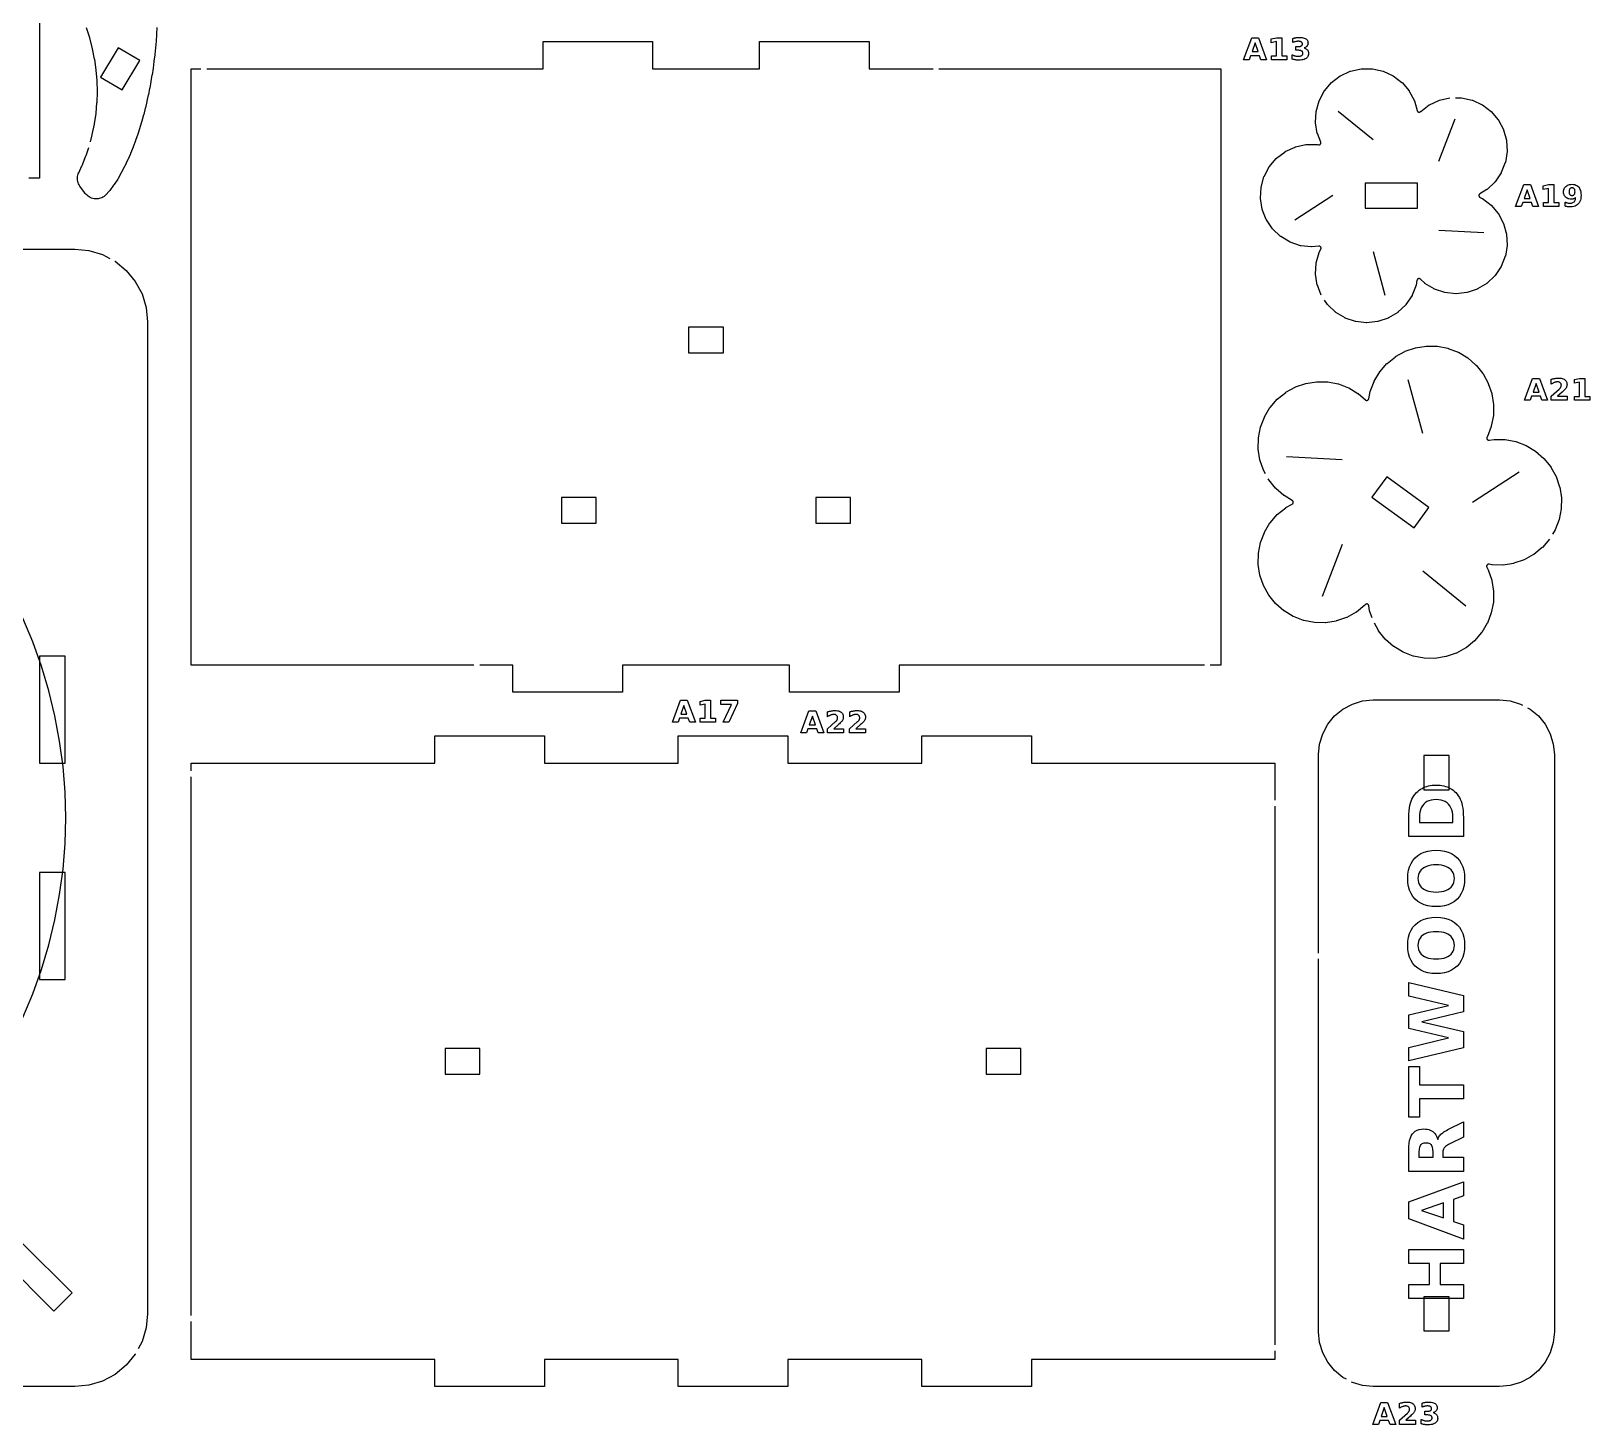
# Model space of a CAD drawing. Header units: millimetres. Extents: x 3 to 295, y 5 to 296.
# Drawn here: x 122.2 to 295, y 4.7 to 159.2 of the extents above; entities that cross this region are included whole.
import ezdxf

# ---------------------------------------------------------------- set-up
doc = ezdxf.new("R2010")
doc.units = ezdxf.units.MM
for name, color, linetype in [('CUT', 1, 'CONTINUOUS'), ('ENGRAVE', 5, 'CONTINUOUS'), ('SCORE', 7, 'CONTINUOUS')]:
    doc.layers.add(name, color=color, linetype=linetype)

msp = doc.modelspace()

# ---------------------------------------------------------------- linework, layer by layer
at = {"layer": 'CUT', "color": 1}
for points in [[(91.8333, 209.075), (123.075, 209.075), (123.075, 142.925), (121.9167, 142.925)], [(136.119, 159.6299), (136.0739, 158.8954), (136.0724, 158.8744), (136.0167, 158.1417), (136.0149, 158.1209), (135.9487, 157.3902), (135.9466, 157.3694), (135.8699, 156.6407), (135.8675, 156.6198), (135.7802, 155.8934), (135.7775, 155.8722), (135.6796, 155.1482), (135.6765, 155.1267), (135.5678, 154.4052), (135.5643, 154.3832), (135.4446, 153.6643), (135.4406, 153.6417), (135.3096, 152.9257), (135.3051, 152.9024), (135.1625, 152.1894), (135.1575, 152.1654), (135.0028, 151.4554), (134.9972, 151.4306), (134.8301, 150.724), (134.8237, 150.6982), (134.6437, 149.9951), (134.6365, 149.9683), (134.443, 149.269), (134.4349, 149.2409), (134.2272, 148.5457), (134.218, 148.5163), (133.9954, 147.8255), (133.985, 147.7946), (133.7466, 147.1086), (133.7347, 147.0758), (133.4795, 146.3953), (133.4658, 146.3603), (133.1926, 145.6858), (133.1767, 145.6481), (132.8839, 144.9807), (132.8651, 144.9396), (132.551, 144.2807), (132.5283, 144.235), (132.1905, 143.5867), (132.162, 143.5346), (131.7975, 142.9004), (131.7598, 142.8385), (131.3649, 142.2251), (131.3105, 142.1465), (130.8821, 141.5693), (130.7892, 141.4566), (130.4676, 141.1045), (130.3648, 141.0026), (130.2509, 140.9103), (130.1285, 140.8297), (129.9987, 140.7617), (129.8627, 140.7069), (129.722, 140.6658), (129.578, 140.6389), (129.4319, 140.6265), (129.2854, 140.6286), (129.1397, 140.6452), (128.9965, 140.6762), (128.857, 140.7213), (128.7227, 140.78), (128.5949, 140.8517), (128.4748, 140.9358), (128.3651, 141.0301), (128.2556, 141.1342), (128.1569, 141.2377), (128.0688, 141.3503), (127.5669, 142.0617), (127.4923, 142.1789), (127.4284, 142.3043), (127.3768, 142.4352), (127.3379, 142.5704), (127.312, 142.7088), (127.2994, 142.8489), (127.3002, 142.9897), (127.3145, 143.1297), (127.342, 143.2677), (127.3825, 143.4024), (127.4351, 143.5311), (127.7923, 144.299), (127.8074, 144.334), (128.2382, 145.4195), (128.2512, 145.4554), (128.5455, 146.343)], [(128.7281, 146.9665), (128.9328, 147.7283), (128.9416, 147.7655), (129.1792, 148.9089), (129.1859, 148.9465), (129.3572, 150.1017), (129.3617, 150.1396), (129.4661, 151.3027), (129.4684, 151.3408), (129.5057, 152.5081), (129.5058, 152.5463), (129.4758, 153.7137), (129.4737, 153.7518), (129.3765, 154.9156), (129.3722, 154.9535), (129.2081, 156.1098), (129.2016, 156.1474), (128.9711, 157.2923), (128.9625, 157.3295), (128.6665, 158.4592), (128.6557, 158.4958), (128.2951, 159.6066)], [(141.6333, 155.075), (178.925, 155.075), (178.925, 158.075), (191.075, 158.075), (191.075, 155.075), (202.925, 155.075), (202.925, 158.075), (215.075, 158.075), (215.075, 155.075), (222.1833, 155.075)], [(171.2667, 88.925), (139.925, 88.925), (139.925, 155.075), (140.9833, 155.075)], [(222.8333, 155.075), (254.075, 155.075), (254.075, 88.925), (252.9167, 88.925)], [(265.228, 129.9565), (264.7896, 131.0568), (264.785, 131.0702), (264.782, 131.0841), (264.5875, 132.2705), (264.586, 132.2846), (264.586, 132.2988), (264.6511, 133.4992), (264.6526, 133.5133), (264.6556, 133.5272), (264.9773, 134.6855), (264.9818, 134.699), (264.9877, 134.7119), (265.1744, 135.064), (265.1846, 135.0857), (265.192, 135.1066), (265.1973, 135.1281), (265.2004, 135.15), (265.2014, 135.1721), (265.2002, 135.1942), (265.1969, 135.2161), (265.1914, 135.2376), (265.1838, 135.2584), (265.1742, 135.2783), (265.1627, 135.2972), (265.1494, 135.3149), (265.1344, 135.3312), (265.1179, 135.346), (265.1, 135.359), (265.0809, 135.3703), (265.0608, 135.3796), (265.0399, 135.3868), (265.0184, 135.392), (264.9964, 135.3951), (264.9743, 135.3959), (264.9504, 135.3945), (264.1742, 135.3101), (264.16, 135.3093), (264.1458, 135.3101), (262.9507, 135.4401), (262.9367, 135.4424), (262.923, 135.4462), (261.7837, 135.83), (261.7705, 135.8353), (261.758, 135.8419), (260.7279, 136.4617), (260.7162, 136.4697), (260.7053, 136.4789), (259.8325, 137.3056), (259.8228, 137.3159), (259.8142, 137.3272), (259.1395, 138.3223), (259.1322, 138.3344), (259.1263, 138.3473), (258.6813, 139.4641), (258.6768, 139.4776), (258.6737, 139.4914), (258.4792, 140.6778), (258.4777, 140.6919), (258.4777, 140.7061), (258.5428, 141.9065), (258.5443, 141.9206), (258.5473, 141.9345), (258.869, 143.0929), (258.8735, 143.1063), (258.8795, 143.1192), (259.4426, 144.1814), (259.4499, 144.1935), (259.4585, 144.2048), (260.2368, 145.1211), (260.2465, 145.1314), (260.2573, 145.1406), (261.2144, 145.8681), (261.2262, 145.8761), (261.2387, 145.8827), (262.3298, 146.3875), (262.343, 146.3928), (262.3566, 146.3966), (263.5307, 146.655), (263.5447, 146.6573), (263.5589, 146.6581), (264.7611, 146.6581), (264.7753, 146.6573), (264.7893, 146.655), (264.9046, 146.6296), (264.9283, 146.6256), (264.9503, 146.6241), (264.9725, 146.6248), (264.9944, 146.6276), (265.016, 146.6326), (265.037, 146.6396), (265.0572, 146.6487), (265.0764, 146.6598), (265.0944, 146.6726), (265.111, 146.6872), (265.1262, 146.7034), (265.1397, 146.7209), (265.1514, 146.7397), (265.1612, 146.7596), (265.169, 146.7803), (265.1747, 146.8017), (265.1782, 146.8236), (265.1797, 146.8456), (265.1789, 146.8678), (265.176, 146.8897), (265.1709, 146.9113), (265.1631, 146.934), (264.7896, 147.8715), (264.785, 147.8849), (264.782, 147.8988), (264.5875, 149.0851), (264.586, 149.0993), (264.586, 149.1134), (264.6511, 150.3139), (264.6526, 150.328), (264.6556, 150.3418), (264.9773, 151.5002), (264.9818, 151.5137), (264.9877, 151.5266), (265.5509, 152.5887), (265.5582, 152.6009), (265.5668, 152.6122), (266.3451, 153.5284), (266.3548, 153.5387), (266.3656, 153.5479), (267.3227, 154.2755), (267.3344, 154.2834), (267.347, 154.2901), (268.4381, 154.7949), (268.4513, 154.8001), (268.4649, 154.8039), (269.639, 155.0624), (269.653, 155.0647), (269.6672, 155.0654), (270.8694, 155.0654), (270.8836, 155.0647), (270.8976, 155.0624), (272.0717, 154.8039), (272.0853, 154.8001), (272.0985, 154.7949), (273.1896, 154.2901), (273.2021, 154.2834), (273.2139, 154.2755), (274.1709, 153.5479), (274.1818, 153.5387), (274.1915, 153.5284), (274.9698, 152.6122), (274.9784, 152.6009), (274.9857, 152.5887), (275.5488, 151.5266), (275.5548, 151.5137), (275.5593, 151.5002), (275.8581, 150.4242), (275.8654, 150.402), (275.8741, 150.3822), (275.8847, 150.3634), (275.897, 150.3457), (275.9109, 150.3292), (275.9264, 150.3141), (275.9432, 150.3006), (275.9613, 150.2888), (275.9804, 150.2788), (276.0004, 150.2706), (276.0211, 150.2644), (276.0423, 150.2602), (276.0637, 150.258), (276.0853, 150.258), (276.1068, 150.2599), (276.128, 150.264), (276.1487, 150.27), (276.1688, 150.2781), (276.188, 150.288), (276.2061, 150.2997), (276.2231, 150.313), (276.2367, 150.3261), (276.2491, 150.3366), (277.2061, 151.0641), (277.2179, 151.0721), (277.2304, 151.0788), (278.3215, 151.5836), (278.3347, 151.5888), (278.3483, 151.5926), (279.4685, 151.8392)], [(280.117, 151.8541), (280.7528, 151.8541), (280.767, 151.8533), (280.781, 151.851), (281.9551, 151.5926), (281.9687, 151.5888), (281.9819, 151.5836), (283.073, 151.0788), (283.0856, 151.0721), (283.0973, 151.0641), (284.0544, 150.3366), (284.0652, 150.3274), (284.0749, 150.3171), (284.8532, 149.4008), (284.8618, 149.3896), (284.8691, 149.3774), (285.4323, 148.3152), (285.4382, 148.3024), (285.4427, 148.2889), (285.7644, 147.1305), (285.7674, 147.1167), (285.7689, 147.1026), (285.834, 145.9021), (285.834, 145.8879), (285.8325, 145.8738), (285.638, 144.6875), (285.635, 144.6736), (285.6304, 144.6602), (285.1854, 143.5433), (285.1795, 143.5305), (285.1722, 143.5183), (284.4975, 142.5233), (284.4889, 142.512), (284.4792, 142.5017), (283.6064, 141.6749), (283.5956, 141.6657), (283.5838, 141.6578), (282.8147, 141.195), (282.7947, 141.1816), (282.7777, 141.1675), (282.762, 141.1518), (282.748, 141.1347), (282.7358, 141.1162), (282.7254, 141.0967), (282.717, 141.0762), (282.7107, 141.055), (282.7065, 141.0332), (282.7044, 141.0112), (282.7045, 140.989), (282.7068, 140.967), (282.7112, 140.9453), (282.7178, 140.9242), (282.7264, 140.9038), (282.7369, 140.8843), (282.7494, 140.866), (282.7635, 140.849), (282.7793, 140.8334), (282.7965, 140.8195), (282.815, 140.8074), (282.8363, 140.7962), (283.073, 140.6867), (283.0856, 140.6801), (283.0973, 140.6721), (284.0544, 139.9446), (284.0652, 139.9354), (284.0749, 139.9251), (284.8532, 139.0088), (284.8618, 138.9975), (284.8691, 138.9854), (285.4323, 137.9232), (285.4382, 137.9103), (285.4427, 137.8969), (285.7644, 136.7385), (285.7674, 136.7246), (285.7689, 136.7105), (285.834, 135.5101), (285.834, 135.4959), (285.8325, 135.4818), (285.638, 134.2954), (285.635, 134.2816), (285.6304, 134.2681), (285.1854, 133.1513), (285.1795, 133.1384), (285.1722, 133.1263), (284.4975, 132.1312), (284.4889, 132.1199), (284.4792, 132.1096), (283.6064, 131.2829), (283.5956, 131.2737), (283.5838, 131.2657), (282.5537, 130.6459), (282.5412, 130.6393), (282.528, 130.634), (281.3887, 130.2501), (281.375, 130.2464), (281.361, 130.2441), (280.1659, 130.1141), (280.1517, 130.1133), (280.1375, 130.1141), (278.9424, 130.2441), (278.9284, 130.2464), (278.9147, 130.2501), (277.7754, 130.634), (277.7623, 130.6393), (277.7497, 130.6459), (276.7196, 131.2657), (276.7079, 131.2737), (276.697, 131.2829), (276.2189, 131.7358), (276.2007, 131.7514), (276.1826, 131.7641), (276.1633, 131.7749), (276.143, 131.7838), (276.122, 131.7907), (276.1003, 131.7955), (276.0783, 131.7981), (276.0562, 131.7985), (276.0341, 131.7968), (276.0123, 131.7929), (275.991, 131.7868), (275.9704, 131.7787), (275.9507, 131.7686), (275.9321, 131.7567), (275.9147, 131.7429), (275.8988, 131.7276), (275.8845, 131.7107), (275.8719, 131.6925), (275.8611, 131.6731), (275.8523, 131.6528), (275.8456, 131.6317), (275.8405, 131.6083), (275.7546, 131.0841), (275.7515, 131.0702), (275.747, 131.0568), (275.302, 129.94), (275.2961, 129.9271), (275.2887, 129.9149), (274.6141, 128.9199), (274.6055, 128.9086), (274.5957, 128.8983), (273.723, 128.0715), (273.7121, 128.0624), (273.7004, 128.0544), (272.6703, 127.4346), (272.6577, 127.4279), (272.6446, 127.4227), (271.5053, 127.0388), (271.4916, 127.035), (271.4776, 127.0327), (270.2825, 126.9028), (270.2683, 126.902), (270.2541, 126.9028), (269.059, 127.0327), (269.045, 127.035), (269.0313, 127.0388), (267.892, 127.4227), (267.8788, 127.4279), (267.8663, 127.4346), (266.8362, 128.0544), (266.8244, 128.0624), (266.8136, 128.0715), (265.9408, 128.8983), (265.9311, 128.9086), (265.9225, 128.9199), (265.5867, 129.4151)], [(10.2055, 131.3367), (10.2856, 131.4864), (11.2899, 132.7101), (12.5136, 133.7144), (13.9097, 134.4607), (15.4246, 134.9202), (16.9963, 135.075), (127.0037, 135.075), (128.5754, 134.9202), (130.0903, 134.4607), (130.8831, 134.0369)], [(131.4563, 133.7305), (131.4864, 133.7144), (132.7101, 132.7101), (133.7144, 131.4864), (134.4607, 130.0903), (134.9202, 128.5754), (135.075, 127.0037), (135.075, 16.9963), (134.9202, 15.4246), (134.4607, 13.9097), (134.0402, 13.1231)], [(259.0364, 110.1532), (258.8203, 110.5431), (258.8151, 110.5533), (258.811, 110.564), (258.4219, 111.6939), (258.4186, 111.7048), (258.4164, 111.7161), (258.2294, 112.8964), (258.2281, 112.9077), (258.2278, 112.9192), (258.2487, 114.114), (258.2494, 114.1254), (258.2511, 114.1367), (258.4791, 115.3098), (258.4818, 115.3209), (258.4854, 115.3318), (258.9137, 116.4474), (258.9182, 116.4579), (258.9237, 116.468), (259.5392, 117.4923), (259.5455, 117.5018), (259.5526, 117.5108), (260.3366, 118.4127), (260.3445, 118.421), (260.353, 118.4286), (261.2817, 119.1806), (261.2909, 119.1874), (261.3007, 119.1934), (262.3459, 119.7727), (262.3561, 119.7778), (262.3668, 119.782), (263.4967, 120.1711), (263.5076, 120.1744), (263.5188, 120.1766), (264.6992, 120.3636), (264.7105, 120.3649), (264.722, 120.3652), (265.9168, 120.3443), (265.9282, 120.3436), (265.9395, 120.3419), (267.1126, 120.1139), (267.1237, 120.1112), (267.1346, 120.1076), (268.2502, 119.6793), (268.2607, 119.6748), (268.2708, 119.6693), (269.2951, 119.0538), (269.3046, 119.0475), (269.3136, 119.0404), (270.1187, 118.3405), (270.1378, 118.3255), (270.1567, 118.3135), (270.1767, 118.3034), (270.1977, 118.2954), (270.2193, 118.2895), (270.2414, 118.2858), (270.2638, 118.2842), (270.2862, 118.285), (270.3084, 118.2879), (270.3302, 118.2931), (270.3514, 118.3004), (270.3718, 118.3098), (270.3911, 118.3211), (270.4093, 118.3343), (270.426, 118.3493), (270.4411, 118.3658), (270.4545, 118.3838), (270.466, 118.403), (270.4756, 118.4233), (270.4831, 118.4444), (270.4889, 118.468), (270.6433, 119.2622), (270.646, 119.2733), (270.6496, 119.2842), (271.0779, 120.3998), (271.0824, 120.4103), (271.0879, 120.4204), (271.7034, 121.4447), (271.7097, 121.4542), (271.7168, 121.4632), (272.5008, 122.3651), (272.5087, 122.3734), (272.5172, 122.3809), (273.4459, 123.133), (273.4551, 123.1398), (273.4649, 123.1458), (274.5101, 123.7251), (274.5203, 123.7302), (274.531, 123.7344), (275.6609, 124.1235), (275.6718, 124.1267), (275.6831, 124.129), (276.8634, 124.316), (276.8747, 124.3173), (276.8862, 124.3176), (278.081, 124.2967), (278.0924, 124.296), (278.1037, 124.2943), (279.2768, 124.0663), (279.2879, 124.0636), (279.2988, 124.06), (280.4144, 123.6317), (280.4249, 123.6272), (280.435, 123.6217), (281.4593, 123.0062), (281.4688, 122.9999), (281.4778, 122.9928), (282.3797, 122.2088), (282.388, 122.2009), (282.3956, 122.1924), (283.1476, 121.2637), (283.1544, 121.2545), (283.1604, 121.2447), (283.7397, 120.1995), (283.7449, 120.1893), (283.749, 120.1786), (284.1381, 119.0487), (284.1414, 119.0378), (284.1436, 119.0265), (284.3306, 117.8462), (284.3319, 117.8349), (284.3322, 117.8234), (284.3113, 116.6286), (284.3106, 116.6172), (284.3089, 116.6059), (284.0809, 115.4328), (284.0782, 115.4217), (284.0746, 115.4108), (283.6463, 114.2952), (283.6418, 114.2847), (283.6363, 114.2746), (283.6041, 114.2211), (283.5928, 114.1999), (283.5843, 114.1794), (283.5779, 114.1582), (283.5735, 114.1364), (283.5714, 114.1143), (283.5714, 114.0922), (283.5736, 114.0701), (283.578, 114.0483), (283.5845, 114.0271), (283.5931, 114.0067), (283.6036, 113.9872), (283.616, 113.9688), (283.6302, 113.9517), (283.6459, 113.9361), (283.6632, 113.9221), (283.6817, 113.9099), (283.7013, 113.8996), (283.7219, 113.8913), (283.7431, 113.885), (283.7649, 113.8808), (283.787, 113.8789), (283.8092, 113.8791), (283.8331, 113.8816), (284.3813, 113.9685), (284.3926, 113.9698), (284.4041, 113.9701), (285.5989, 113.9492), (285.6103, 113.9485), (285.6216, 113.9468), (286.7947, 113.7188), (286.8058, 113.7161), (286.8167, 113.7125), (287.9323, 113.2842), (287.9428, 113.2797), (287.9529, 113.2742), (288.9772, 112.6587), (288.9867, 112.6524), (288.9957, 112.6453), (289.8976, 111.8613), (289.9059, 111.8534), (289.9135, 111.8449), (290.6655, 110.9162), (290.6723, 110.907), (290.6783, 110.8972), (291.2576, 109.852), (291.2627, 109.8418), (291.2669, 109.8311), (291.656, 108.7012), (291.6592, 108.6903), (291.6615, 108.679), (291.8485, 107.4987), (291.8498, 107.4874), (291.8501, 107.4759), (291.8292, 106.2811), (291.8285, 106.2697), (291.8268, 106.2584), (291.5988, 105.0853), (291.5961, 105.0742), (291.5925, 105.0633), (291.1642, 103.9477), (291.1597, 103.9372), (291.1542, 103.9271), (290.881, 103.4724)], [(270.8578, 94.1621), (270.5861, 94.9513), (270.5829, 94.9622), (270.5806, 94.9735), (270.4938, 95.5216), (270.4888, 95.5451), (270.4822, 95.5663), (270.4735, 95.5867), (270.4628, 95.6061), (270.4502, 95.6244), (270.436, 95.6414), (270.4201, 95.6569), (270.4028, 95.6707), (270.3842, 95.6828), (270.3645, 95.6929), (270.3438, 95.7011), (270.3225, 95.7072), (270.3007, 95.7112), (270.2786, 95.713), (270.2564, 95.7127), (270.2344, 95.7101), (270.2127, 95.7054), (270.1916, 95.6986), (270.1713, 95.6897), (270.152, 95.6789), (270.1338, 95.6663), (270.1169, 95.6519), (270.1003, 95.6345), (270.0592, 95.5873), (270.0513, 95.579), (270.0428, 95.5714), (269.1141, 94.8194), (269.1049, 94.8126), (269.0951, 94.8066), (268.0499, 94.2273), (268.0397, 94.2222), (268.029, 94.218), (266.8991, 93.8289), (266.8882, 93.8256), (266.8769, 93.8234), (265.6966, 93.6364), (265.6853, 93.6351), (265.6738, 93.6348), (264.479, 93.6557), (264.4676, 93.6564), (264.4563, 93.6581), (263.2832, 93.8861), (263.2721, 93.8888), (263.2612, 93.8924), (262.1456, 94.3207), (262.1351, 94.3252), (262.125, 94.3307), (261.1007, 94.9462), (261.0912, 94.9525), (261.0822, 94.9596), (260.1803, 95.7436), (260.172, 95.7515), (260.1644, 95.76), (259.4124, 96.6887), (259.4056, 96.6979), (259.3996, 96.7077), (258.8203, 97.7529), (258.8151, 97.7631), (258.811, 97.7738), (258.4219, 98.9037), (258.4186, 98.9146), (258.4164, 98.9258), (258.2294, 100.1062), (258.2281, 100.1175), (258.2278, 100.129), (258.2487, 101.3238), (258.2494, 101.3352), (258.2511, 101.3465), (258.4791, 102.5196), (258.4818, 102.5307), (258.4854, 102.5416), (258.9137, 103.6572), (258.9182, 103.6677), (258.9237, 103.6778), (259.5392, 104.7021), (259.5455, 104.7116), (259.5526, 104.7206), (260.3366, 105.6225), (260.3445, 105.6308), (260.353, 105.6383), (261.2817, 106.3904), (261.2909, 106.3972), (261.3007, 106.4032), (262.0083, 106.7954), (262.0289, 106.8082), (262.0467, 106.8219), (262.063, 106.8373), (262.0777, 106.8542), (262.0907, 106.8725), (262.1017, 106.892), (262.1108, 106.9125), (262.1178, 106.9338), (262.1226, 106.9557), (262.1252, 106.978), (262.1256, 107.0004), (262.1238, 107.0227), (262.1197, 107.0448), (262.1135, 107.0663), (262.1051, 107.0871), (262.0948, 107.107), (262.0825, 107.1258), (262.0683, 107.1432), (262.0526, 107.1591), (262.0353, 107.1734), (262.0151, 107.1869), (261.1007, 107.7364), (261.0912, 107.7427), (261.0822, 107.7498), (260.1803, 108.5338), (260.172, 108.5417), (260.1644, 108.5502), (259.4124, 109.4789), (259.4056, 109.4881), (259.3996, 109.4979), (259.3515, 109.5847)], [(290.5462, 102.9153), (290.5387, 102.9028), (290.5324, 102.8933), (290.5253, 102.8843), (289.7413, 101.9824), (289.7334, 101.9741), (289.7249, 101.9665), (288.7962, 101.2145), (288.787, 101.2077), (288.7772, 101.2017), (287.732, 100.6224), (287.7218, 100.6173), (287.7111, 100.6131), (286.5812, 100.224), (286.5703, 100.2208), (286.559, 100.2185), (285.3787, 100.0315), (285.3674, 100.0302), (285.3559, 100.0299), (284.1611, 100.0508), (284.1497, 100.0515), (284.1384, 100.0532), (283.8262, 100.1139), (283.8024, 100.1173), (283.7803, 100.1182), (283.7581, 100.117), (283.7362, 100.1136), (283.7147, 100.1081), (283.6939, 100.1005), (283.6739, 100.0909), (283.655, 100.0793), (283.6373, 100.066), (283.621, 100.0509), (283.6063, 100.0343), (283.5932, 100.0164), (283.582, 99.9973), (283.5728, 99.9771), (283.5655, 99.9562), (283.5604, 99.9346), (283.5574, 99.9126), (283.5566, 99.8904), (283.558, 99.8683), (283.5615, 99.8464), (283.5672, 99.825), (283.575, 99.8042), (283.5856, 99.7826), (283.7397, 99.5045), (283.7449, 99.4943), (283.749, 99.4836), (284.1381, 98.3537), (284.1414, 98.3428), (284.1436, 98.3316), (284.3306, 97.1512), (284.3319, 97.1399), (284.3322, 97.1284), (284.3113, 95.9336), (284.3106, 95.9222), (284.3089, 95.9109), (284.0809, 94.7378), (284.0782, 94.7267), (284.0746, 94.7158), (283.6463, 93.6002), (283.6418, 93.5897), (283.6363, 93.5796), (283.0208, 92.5553), (283.0145, 92.5458), (283.0074, 92.5368), (282.2234, 91.6349), (282.2155, 91.6266), (282.207, 91.6191), (281.2783, 90.867), (281.2691, 90.8602), (281.2593, 90.8542), (280.2141, 90.2749), (280.2039, 90.2698), (280.1932, 90.2656), (279.0633, 89.8765), (279.0524, 89.8733), (279.0412, 89.871), (277.8608, 89.684), (277.8495, 89.6827), (277.838, 89.6824), (276.6432, 89.7033), (276.6318, 89.704), (276.6205, 89.7057), (275.4474, 89.9337), (275.4363, 89.9364), (275.4254, 89.94), (274.3098, 90.3683), (274.2993, 90.3728), (274.2892, 90.3783), (273.2649, 90.9938), (273.2554, 91.0001), (273.2464, 91.0072), (272.3445, 91.7912), (272.3362, 91.7991), (272.3287, 91.8076), (271.5766, 92.7363), (271.5698, 92.7455), (271.5638, 92.7553), (271.1138, 93.5672)], [(252.2667, 88.925), (218.4083, 88.925), (218.4083, 85.925), (206.2583, 85.925), (206.2583, 88.925), (187.7417, 88.925), (187.7417, 85.925), (175.5917, 85.925), (175.5917, 88.925), (171.9167, 88.925)], [(264.925, 57.0009), (264.925, 79.0037), (265.0414, 80.1852), (265.3871, 81.3249), (265.9485, 82.3753), (266.7041, 83.2959), (267.6247, 84.0515), (268.6751, 84.6129), (269.8148, 84.9586), (270.9963, 85.075), (285.0037, 85.075), (286.1852, 84.9586), (287.3249, 84.6129), (287.5376, 84.4992)], [(288.1109, 84.1928), (288.3753, 84.0515), (289.2959, 83.2959), (290.0515, 82.3753), (290.6129, 81.3249), (290.9586, 80.1852), (291.075, 79.0037), (291.075, 14.9963), (290.9586, 13.8148), (290.6129, 12.6751), (290.0515, 11.6247), (289.2959, 10.7041), (288.3753, 9.9485), (287.3249, 9.3871), (286.1852, 9.0414), (285.0037, 8.925), (270.9963, 8.925), (269.8148, 9.0414), (268.6751, 9.3871), (268.5897, 9.4327)], [(139.925, 77.2), (139.925, 78.075), (166.925, 78.075), (166.925, 81.075), (179.075, 81.075), (179.075, 78.075), (193.925, 78.075), (193.925, 81.075), (206.075, 81.075), (206.075, 78.075), (220.925, 78.075), (220.925, 81.075), (233.075, 81.075), (233.075, 78.075), (260.075, 78.075), (260.075, 73.95)], [(139.925, 16.8), (139.925, 76.55)], [(260.075, 73.3), (260.075, 13.55)], [(268.0165, 9.7391), (267.6247, 9.9485), (266.7041, 10.7041), (265.9485, 11.6247), (265.3871, 12.6751), (265.0414, 13.8148), (264.925, 14.9963), (264.925, 56.3509)], [(260.075, 12.9), (260.075, 11.925), (233.075, 11.925), (233.075, 8.925), (220.925, 8.925), (220.925, 11.925), (206.075, 11.925), (206.075, 8.925), (193.925, 8.925), (193.925, 11.925), (179.075, 11.925), (179.075, 8.925), (166.925, 8.925), (166.925, 11.925), (139.925, 11.925), (139.925, 16.15)], [(133.7338, 12.5498), (133.7144, 12.5136), (132.7101, 11.2899), (131.4864, 10.2856), (130.0903, 9.5393), (128.5754, 9.0798), (127.0037, 8.925), (16.9963, 8.925), (15.4246, 9.0798), (13.9097, 9.5393), (13.3562, 9.8352)]]:
    msp.add_lwpolyline(points, dxfattribs=at)
for points in [[(134.1999, 155.9714), (131.8017, 157.3969), (129.8651, 154.139), (132.2634, 152.7135), (134.1999, 155.9714)], [(270.105, 139.605), (275.895, 139.605), (275.895, 142.395), (270.105, 142.395), (270.105, 139.605)], [(195.075, 126.425), (195.075, 123.575), (198.925, 123.575), (198.925, 126.425), (195.075, 126.425)], [(277.1621, 106.4269), (272.4779, 109.8302), (270.8379, 107.5731), (275.5221, 104.1698), (277.1621, 106.4269)], [(180.975, 104.675), (184.825, 104.675), (184.825, 107.525), (180.975, 107.525), (180.975, 104.675)], [(209.175, 107.525), (209.175, 104.675), (213.025, 104.675), (213.025, 107.525), (209.175, 107.525)], [(123.075, 78.075), (125.925, 78.075), (125.925, 89.925), (123.075, 89.925), (123.075, 78.075)], [(279.395, 75.105), (279.395, 78.895), (276.605, 78.895), (276.605, 75.105), (279.395, 75.105)], [(123.075, 54.075), (125.925, 54.075), (125.925, 65.925), (123.075, 65.925), (123.075, 54.075)], [(168.075, 43.575), (171.925, 43.575), (171.925, 46.425), (168.075, 46.425), (168.075, 43.575)], [(228.075, 43.575), (231.925, 43.575), (231.925, 46.425), (228.075, 46.425), (228.075, 43.575)], [(124.6795, 17.3053), (126.6947, 19.3205), (121.1439, 24.8713), (119.1287, 22.8561), (124.6795, 17.3053)], [(279.395, 15.105), (279.395, 18.895), (276.605, 18.895), (276.605, 15.105), (279.395, 15.105)]]:
    msp.add_lwpolyline(points, close=True, dxfattribs=at)
at = {"layer": 'ENGRAVE', "color": 5}
for points in [[(256.6091, 156.0677), (257.5091, 158.4978), (258.2562, 158.4978), (259.1563, 156.0677), (258.5264, 156.0677), (258.3734, 156.5105), (257.3936, 156.5105), (257.239, 156.0677), (256.6091, 156.0677)], [(257.5498, 156.9613), (258.2155, 156.9613), (257.8835, 157.9281), (257.5498, 156.9613)], [(260.2499, 158.0713), (259.6819, 157.9541), (259.6819, 158.3806), (260.2466, 158.4978), (260.8423, 158.4978), (260.8423, 156.5007), (261.3957, 156.5007), (261.3957, 156.0677), (259.6965, 156.0677), (259.6965, 156.5007), (260.2499, 156.5007), (260.2499, 158.0713)], [(263.3899, 157.3542), (263.462, 157.3253), (263.5276, 157.2911), (263.5865, 157.2517), (263.639, 157.2072), (263.6848, 157.1574), (263.7239, 157.1027), (263.7558, 157.0432), (263.7806, 156.979), (263.7984, 156.91), (263.809, 156.8363), (263.8126, 156.7579), (263.8049, 156.6422), (263.7818, 156.5362), (263.7434, 156.4399), (263.6896, 156.3531), (263.6204, 156.276), (263.5359, 156.2085), (263.4366, 156.1511), (263.3232, 156.1041), (263.1957, 156.0675), (263.0541, 156.0414), (262.8984, 156.0258), (262.7286, 156.0205), (262.6662, 156.0214), (262.6037, 156.0239), (262.5412, 156.0281), (262.4787, 156.0339), (262.4161, 156.0415), (262.3534, 156.0507), (262.2909, 156.0615), (262.2286, 156.0741), (262.1665, 156.0883), (262.1046, 156.1042), (262.043, 156.1218), (261.9815, 156.141), (261.9815, 156.6244), (262.0401, 156.5963), (262.0984, 156.5706), (262.1567, 156.5473), (262.2148, 156.5264), (262.2728, 156.5079), (262.3307, 156.4917), (262.3883, 156.4781), (262.4456, 156.4669), (262.5026, 156.4582), (262.5592, 156.452), (262.6156, 156.4482), (262.6716, 156.447), (262.7514, 156.4494), (262.8247, 156.4566), (262.8916, 156.4685), (262.9519, 156.4853), (263.0059, 156.5069), (263.0533, 156.5332), (263.0938, 156.5641), (263.127, 156.5991), (263.1528, 156.6382), (263.1712, 156.6815), (263.1823, 156.729), (263.186, 156.7806), (263.1822, 156.8337), (263.1709, 156.8824), (263.152, 156.9265), (263.1256, 156.9662), (263.0916, 157.0014), (263.0501, 157.0321), (263.0012, 157.0582), (262.9451, 157.0796), (262.8818, 157.0962), (262.8113, 157.1081), (262.7337, 157.1152), (262.6489, 157.1176), (262.3982, 157.1176), (262.3982, 157.5212), (262.6619, 157.5212), (262.7372, 157.5233), (262.8058, 157.5294), (262.8678, 157.5397), (262.923, 157.5541), (262.9716, 157.5726), (263.0134, 157.5953), (263.0487, 157.6221), (263.0776, 157.6532), (263.1001, 157.6886), (263.1162, 157.7284), (263.1258, 157.7724), (263.129, 157.8207), (263.1259, 157.8656), (263.1165, 157.9069), (263.1009, 157.9448), (263.0791, 157.9791), (263.051, 158.0099), (263.0167, 158.0371), (262.9767, 158.0605), (262.9315, 158.0796), (262.8812, 158.0945), (262.8257, 158.1051), (262.7651, 158.1115), (262.6993, 158.1136), (262.6488, 158.1127), (262.598, 158.1098), (262.5471, 158.1051), (262.496, 158.0985), (262.4448, 158.0899), (262.3933, 158.0795), (262.3418, 158.0672), (262.2904, 158.0531), (262.2391, 158.0371), (262.1879, 158.0194), (262.1367, 157.9999), (262.0857, 157.9786), (262.0857, 158.4375), (262.1475, 158.4542), (262.209, 158.4694), (262.2704, 158.4831), (262.3316, 158.4954), (262.3927, 158.5063), (262.4535, 158.5157), (262.5141, 158.5236), (262.5743, 158.5301), (262.6342, 158.5352), (262.6937, 158.5388), (262.7528, 158.541), (262.8116, 158.5417), (262.9629, 158.5374), (263.1009, 158.5244), (263.2256, 158.5028), (263.3371, 158.4726), (263.4354, 158.4338), (263.5204, 158.3863), (263.5923, 158.3301), (263.6511, 158.2652), (263.6968, 158.1916), (263.7295, 158.1092), (263.7491, 158.0181), (263.7556, 157.9183), (263.7525, 157.8494), (263.7431, 157.7848), (263.7275, 157.7244), (263.7057, 157.6684), (263.6776, 157.6167), (263.6433, 157.5692), (263.6029, 157.5261), (263.5565, 157.4876), (263.5042, 157.4534), (263.4458, 157.4238), (263.3815, 157.3987), (263.3113, 157.378), (263.3899, 157.3542)], [(286.7753, 139.7838), (287.6754, 142.2138), (288.4224, 142.2138), (289.3225, 139.7838), (288.6926, 139.7838), (288.5396, 140.2265), (287.5598, 140.2265), (287.4052, 139.7838), (286.7753, 139.7838)], [(290.4161, 141.7873), (289.8481, 141.6702), (289.8481, 142.0966), (290.4129, 142.2138), (291.0086, 142.2138), (291.0086, 140.2167), (291.562, 140.2167), (291.562, 139.7838), (289.8627, 139.7838), (289.8627, 140.2167), (290.4161, 140.2167), (290.4161, 141.7873)], [(292.308, 140.2643), (292.3568, 140.2439), (292.4049, 140.2255), (292.4523, 140.2089), (292.499, 140.1943), (292.5449, 140.1817), (292.5904, 140.171), (292.6357, 140.1623), (292.6808, 140.1555), (292.7258, 140.1506), (292.7705, 140.1477), (292.8151, 140.1467), (292.905, 140.151), (292.988, 140.164), (293.0641, 140.1856), (293.1334, 140.2158), (293.1958, 140.2547), (293.2513, 140.3022), (293.2998, 140.3581), (293.3412, 140.4225), (293.3754, 140.4952), (293.4025, 140.5763), (293.4224, 140.6658), (293.4352, 140.7636), (293.3979, 140.7376), (293.3598, 140.7138), (293.3209, 140.6924), (293.2811, 140.6732), (293.2406, 140.6562), (293.1992, 140.6415), (293.1568, 140.6291), (293.1133, 140.6189), (293.0686, 140.611), (293.0227, 140.6053), (292.9756, 140.6019), (292.9274, 140.6008), (292.8072, 140.6069), (292.6949, 140.625), (292.5907, 140.6551), (292.4945, 140.6974), (292.4062, 140.7517), (292.326, 140.8181), (292.2561, 140.8944), (292.1989, 140.9782), (292.1545, 141.0698), (292.1227, 141.1689), (292.1037, 141.2758), (292.0973, 141.3902), (292.1044, 141.5166), (292.1256, 141.6343), (292.161, 141.7434), (292.2105, 141.8438), (292.2742, 141.9355), (292.352, 142.0185), (292.4418, 142.0906), (292.5411, 142.1496), (292.6501, 142.1955), (292.7687, 142.2282), (292.8969, 142.2479), (293.0348, 142.2545), (293.1873, 142.2456), (293.3278, 142.2188), (293.4564, 142.1743), (293.573, 142.112), (293.6777, 142.0318), (293.7705, 141.9338), (293.8501, 141.8196), (293.9152, 141.6906), (293.9658, 141.5469), (294.002, 141.3884), (294.0237, 141.2152), (294.0309, 141.0272), (294.0225, 140.8337), (293.9971, 140.6544), (293.9548, 140.4895), (293.8956, 140.339), (293.8195, 140.2027), (293.7265, 140.0808), (293.6188, 139.9756), (293.4985, 139.8896), (293.3656, 139.8226), (293.2202, 139.7748), (293.0622, 139.7461), (292.8916, 139.7366), (292.835, 139.7373), (292.7793, 139.7394), (292.7243, 139.7429), (292.6702, 139.7478), (292.6169, 139.7541), (292.5644, 139.7618), (292.5125, 139.7709), (292.461, 139.7814), (292.4098, 139.7933), (292.359, 139.8066), (292.3085, 139.8214), (292.2584, 139.8375), (292.2584, 140.2867), (292.308, 140.2643)], [(293.1321, 141.0196), (293.1756, 141.0344), (293.2146, 141.0551), (293.249, 141.0818), (293.279, 141.1143), (293.3043, 141.1528), (293.3251, 141.1972), (293.3412, 141.2476), (293.3527, 141.3039), (293.3597, 141.366), (293.362, 141.4342), (293.3597, 141.5018), (293.3527, 141.5636), (293.3412, 141.6197), (293.3251, 141.67), (293.3043, 141.7145), (293.279, 141.7532), (293.249, 141.786), (293.2146, 141.8128), (293.1756, 141.8337), (293.1321, 141.8486), (293.0841, 141.8576), (293.0316, 141.8606), (292.979, 141.8576), (292.931, 141.8486), (292.8875, 141.8337), (292.8485, 141.8128), (292.8141, 141.786), (292.7842, 141.7532), (292.7588, 141.7145), (292.738, 141.67), (292.7219, 141.6197), (292.7104, 141.5636), (292.7035, 141.5018), (292.7012, 141.4342), (292.7035, 141.366), (292.7104, 141.3039), (292.7219, 141.2476), (292.738, 141.1972), (292.7588, 141.1528), (292.7842, 141.1143), (292.8141, 141.0818), (292.8485, 141.0551), (292.8875, 141.0344), (292.931, 141.0196), (292.979, 141.0107), (293.0316, 141.0077), (293.0841, 141.0107), (293.1321, 141.0196)], [(287.7161, 140.6773), (288.3818, 140.6773), (288.0497, 141.6441), (287.7161, 140.6773)], [(288.3962, 118.2974), (287.7663, 118.2974), (288.6663, 120.7274), (289.4134, 120.7274), (290.3135, 118.2974), (289.6836, 118.2974), (289.5306, 118.7401), (288.5508, 118.7401), (288.3962, 118.2974)], [(289.0407, 120.1578), (288.707, 119.191), (289.3727, 119.191), (289.0407, 120.1578)], [(292.4927, 118.2974), (290.7268, 118.2974), (290.7268, 118.758), (291.6138, 119.5409), (291.6517, 119.5766), (291.6861, 119.612), (291.7172, 119.6471), (291.7447, 119.682), (291.7689, 119.7166), (291.7896, 119.7509), (291.807, 119.7853), (291.8212, 119.8201), (291.8323, 119.8555), (291.8402, 119.8912), (291.845, 119.9274), (291.8465, 119.9641), (291.8434, 120.0192), (291.8338, 120.0706), (291.8179, 120.1183), (291.7956, 120.1623), (291.7669, 120.2026), (291.7318, 120.2392), (291.6915, 120.271), (291.6469, 120.297), (291.5981, 120.3173), (291.5452, 120.3318), (291.488, 120.3404), (291.4266, 120.3433), (291.377, 120.3416), (291.3259, 120.3364), (291.2732, 120.3277), (291.219, 120.3155), (291.1633, 120.2998), (291.106, 120.2807), (291.0473, 120.2581), (290.9872, 120.2321), (290.9257, 120.2027), (290.8629, 120.17), (290.7988, 120.1338), (290.7333, 120.0943), (290.7333, 120.6282), (290.8037, 120.6506), (290.8738, 120.6711), (290.9436, 120.6898), (291.0132, 120.7066), (291.0825, 120.7216), (291.1516, 120.7348), (291.2202, 120.746), (291.2885, 120.7551), (291.3562, 120.7622), (291.4236, 120.7673), (291.4904, 120.7704), (291.5568, 120.7714), (291.6968, 120.766), (291.826, 120.75), (291.9444, 120.7234), (292.052, 120.686), (292.1488, 120.638), (292.2347, 120.5793), (292.3086, 120.5111), (292.369, 120.4345), (292.416, 120.3494), (292.4496, 120.256), (292.4697, 120.1541), (292.4764, 120.0438), (292.4736, 119.9784), (292.465, 119.9145), (292.4508, 119.852), (292.4309, 119.791), (292.4052, 119.7315), (292.3739, 119.6736), (292.3334, 119.6131), (292.2804, 119.5462), (292.2148, 119.4728), (292.1366, 119.3929), (292.0459, 119.3066), (291.9426, 119.2138), (291.4234, 118.758), (292.4927, 118.758), (292.4927, 118.2974)], [(293.8598, 120.301), (293.2917, 120.1838), (293.2917, 120.6103), (293.8565, 120.7274), (294.4522, 120.7274), (294.4522, 118.7304), (295.0056, 118.7304), (295.0056, 118.2974), (293.3064, 118.2974), (293.3064, 118.7304), (293.8598, 118.7304), (293.8598, 120.301)], [(193.9036, 82.6), (193.2737, 82.6), (194.1738, 85.03), (194.9209, 85.03), (195.8209, 82.6), (195.191, 82.6), (195.0381, 83.0427), (194.0582, 83.0427), (193.9036, 82.6)], [(196.9146, 84.6036), (196.3465, 84.4864), (196.3465, 84.9128), (196.9113, 85.03), (197.507, 85.03), (197.507, 83.0329), (198.0604, 83.0329), (198.0604, 82.6), (196.3612, 82.6), (196.3612, 83.0329), (196.9146, 83.0329), (196.9146, 84.6036)], [(200.4772, 84.6768), (199.53, 82.6), (198.9196, 82.6), (199.8164, 84.5694), (198.6462, 84.5694), (198.6462, 85.03), (200.4772, 85.03), (200.4772, 84.6768)], [(194.5481, 84.4604), (194.2145, 83.4936), (194.8802, 83.4936), (194.5481, 84.4604)], [(208.146, 81.4197), (207.5162, 81.4197), (208.4162, 83.8497), (209.1633, 83.8497), (210.0634, 81.4197), (209.4335, 81.4197), (209.2805, 81.8624), (208.3007, 81.8624), (208.146, 81.4197)], [(208.7906, 83.28), (208.4569, 82.3132), (209.1226, 82.3132), (208.7906, 83.28)], [(212.2426, 81.4197), (210.4766, 81.4197), (210.4766, 81.8803), (211.3637, 82.6631), (211.4016, 82.6988), (211.436, 82.7342), (211.467, 82.7693), (211.4946, 82.8042), (211.5188, 82.8388), (211.5395, 82.8731), (211.5569, 82.9075), (211.5711, 82.9424), (211.5822, 82.9777), (211.5901, 83.0134), (211.5948, 83.0497), (211.5964, 83.0863), (211.5932, 83.1414), (211.5837, 83.1928), (211.5677, 83.2405), (211.5454, 83.2845), (211.5167, 83.3248), (211.4817, 83.3614), (211.4413, 83.3932), (211.3968, 83.4193), (211.348, 83.4395), (211.2951, 83.454), (211.2379, 83.4627), (211.1765, 83.4656), (211.1269, 83.4638), (211.0758, 83.4586), (211.0231, 83.4499), (210.9689, 83.4377), (210.9132, 83.422), (210.8559, 83.4029), (210.7971, 83.3803), (210.7371, 83.3543), (210.6756, 83.325), (210.6128, 83.2922), (210.5487, 83.2561), (210.4831, 83.2165), (210.4831, 83.7504), (210.5535, 83.7728), (210.6237, 83.7933), (210.6935, 83.812), (210.7631, 83.8289), (210.8324, 83.8439), (210.9014, 83.857), (210.9701, 83.8682), (211.0383, 83.8773), (211.1061, 83.8845), (211.1734, 83.8895), (211.2403, 83.8926), (211.3067, 83.8936), (211.4467, 83.8883), (211.5759, 83.8723), (211.6943, 83.8456), (211.8019, 83.8083), (211.8986, 83.7602), (211.9846, 83.7016), (212.0585, 83.6333), (212.1189, 83.5567), (212.1659, 83.4717), (212.1995, 83.3782), (212.2196, 83.2763), (212.2263, 83.1661), (212.2235, 83.1006), (212.2149, 83.0367), (212.2007, 82.9742), (212.1807, 82.9133), (212.1551, 82.8538), (212.1238, 82.7958), (212.0833, 82.7353), (212.0303, 82.6684), (211.9647, 82.595), (211.8865, 82.5151), (211.7958, 82.4288), (211.6925, 82.336), (211.1733, 81.8803), (212.2426, 81.8803), (212.2426, 81.4197)], [(214.6953, 81.4197), (212.9293, 81.4197), (212.9293, 81.8803), (213.8164, 82.6631), (213.8542, 82.6988), (213.8887, 82.7342), (213.9197, 82.7693), (213.9473, 82.8042), (213.9714, 82.8388), (213.9921, 82.8731), (214.0095, 82.9075), (214.0238, 82.9424), (214.0349, 82.9777), (214.0428, 83.0134), (214.0475, 83.0497), (214.0491, 83.0863), (214.0459, 83.1414), (214.0363, 83.1928), (214.0204, 83.2405), (213.9981, 83.2845), (213.9694, 83.3248), (213.9344, 83.3614), (213.894, 83.3932), (213.8494, 83.4193), (213.8007, 83.4395), (213.7477, 83.454), (213.6906, 83.4627), (213.6292, 83.4656), (213.5796, 83.4638), (213.5284, 83.4586), (213.4758, 83.4499), (213.4216, 83.4377), (213.3658, 83.422), (213.3085, 83.4029), (213.2498, 83.3803), (213.1897, 83.3543), (213.1283, 83.325), (213.0655, 83.2922), (213.0013, 83.2561), (212.9358, 83.2165), (212.9358, 83.7504), (213.0062, 83.7728), (213.0763, 83.7933), (213.1462, 83.812), (213.2158, 83.8289), (213.2851, 83.8439), (213.3541, 83.857), (213.4228, 83.8682), (213.491, 83.8773), (213.5588, 83.8845), (213.6261, 83.8895), (213.693, 83.8926), (213.7594, 83.8936), (213.8994, 83.8883), (214.0286, 83.8723), (214.147, 83.8456), (214.2545, 83.8083), (214.3513, 83.7602), (214.4373, 83.7016), (214.5111, 83.6333), (214.5716, 83.5567), (214.6186, 83.4717), (214.6521, 83.3782), (214.6723, 83.2763), (214.679, 83.1661), (214.6761, 83.1006), (214.6676, 83.0367), (214.6533, 82.9742), (214.6334, 82.9133), (214.6078, 82.8538), (214.5764, 82.7958), (214.536, 82.7353), (214.4829, 82.6684), (214.4173, 82.595), (214.3392, 82.5151), (214.2484, 82.4288), (214.1451, 82.336), (213.6259, 81.8803), (214.6953, 81.8803), (214.6953, 81.4197)], [(274.9743, 72.7745), (275.0127, 73.0984), (275.062, 73.3831), (275.1223, 73.6285), (275.1957, 73.849), (275.2844, 74.0587), (275.3883, 74.2577), (275.5075, 74.4459), (275.642, 74.6234), (275.7917, 74.7902), (275.9322, 74.9265), (276.0797, 75.0506), (276.2342, 75.1625), (276.3957, 75.2622), (276.5642, 75.3497), (276.7397, 75.425), (276.9227, 75.4884), (277.1136, 75.5403), (277.3125, 75.5806), (277.5192, 75.6094), (277.7338, 75.6267), (277.9564, 75.6325), (278.1815, 75.6267), (278.3983, 75.6094), (278.6069, 75.5806), (278.8073, 75.5403), (278.9993, 75.4884), (279.1832, 75.425), (279.3593, 75.3497), (279.5284, 75.2622), (279.6903, 75.1625), (279.8451, 75.0506), (279.9928, 74.9265), (280.1333, 74.7902), (280.283, 74.622), (280.4175, 74.443), (280.5366, 74.2531), (280.6406, 74.0524), (280.7292, 73.8408), (280.8027, 73.6183), (280.863, 73.3715), (280.9123, 73.0866), (280.9507, 72.7638), (280.9781, 72.403), (280.9945, 72.0043), (281, 71.5675), (281, 69.9155), (274.925, 69.9155), (274.925, 71.5675), (274.9304, 72.0091), (274.9469, 72.4114), (274.9743, 72.7745)], [(279.763, 72.6334), (279.6969, 72.8905), (279.6043, 73.1224), (279.4853, 73.329), (279.3398, 73.5105), (279.1692, 73.6653), (278.9745, 73.7919), (278.7559, 73.8904), (278.5134, 73.9608), (278.2469, 74.003), (277.9564, 74.0171), (277.6673, 74.0031), (277.4021, 73.961), (277.1609, 73.891), (276.9436, 73.7928), (276.7504, 73.6667), (276.5811, 73.5125), (276.4368, 73.3316), (276.3188, 73.1251), (276.2271, 72.893), (276.1615, 72.6354), (276.1222, 72.3523), (276.109, 72.0436), (276.109, 71.4821), (279.8159, 71.4821), (279.8159, 72.0436), (279.8027, 72.3511), (279.763, 72.6334)], [(275.1876, 66.9441), (275.3972, 67.2737), (275.6533, 67.568), (275.9505, 67.8217), (276.2831, 68.0292), (276.6512, 68.1906), (277.0549, 68.3059), (277.494, 68.3751), (277.9686, 68.3981), (278.4419, 68.3751), (278.88, 68.3059), (279.2829, 68.1906), (279.6504, 68.0292), (279.9827, 67.8217), (280.2798, 67.568), (280.5359, 67.2737), (280.7455, 66.9441), (280.9084, 66.5793), (281.0249, 66.1791), (281.0947, 65.7438), (281.118, 65.2731), (281.0947, 64.8036), (281.0249, 64.3691), (280.9084, 63.9695), (280.7455, 63.6048), (280.5359, 63.2751), (280.2798, 62.9802), (279.9827, 62.726), (279.6504, 62.5179), (279.2829, 62.3561), (278.88, 62.2406), (278.4419, 62.1712), (277.9686, 62.1481), (277.494, 62.1712), (277.0549, 62.2406), (276.6512, 62.3561), (276.2831, 62.5179), (275.9505, 62.726), (275.6533, 62.9802), (275.3972, 63.2751), (275.1876, 63.6048), (275.0247, 63.9695), (274.9082, 64.3691), (274.8384, 64.8036), (274.8151, 65.2731), (274.8384, 65.7438), (274.9082, 66.1791), (275.0247, 66.5793), (275.1876, 66.9441)], [(276.1855, 64.4611), (276.3177, 64.3028), (276.4793, 64.1623), (276.6676, 64.0417), (276.8799, 63.943), (277.1161, 63.8663), (277.3763, 63.8114), (277.6605, 63.7785), (277.9686, 63.7676), (278.2755, 63.7785), (278.5586, 63.8114), (278.818, 63.8663), (279.0537, 63.943), (279.2656, 64.0417), (279.4538, 64.1623), (279.6154, 64.3028), (279.7476, 64.4611), (279.8505, 64.6373), (279.924, 64.8314), (279.9681, 65.0433), (279.9827, 65.2731), (279.9681, 65.5041), (279.924, 65.7171), (279.8505, 65.9119), (279.7476, 66.0887), (279.6154, 66.2474), (279.4538, 66.388), (279.2656, 66.5086), (279.0537, 66.6073), (278.818, 66.684), (278.5586, 66.7389), (278.2755, 66.7718), (277.9686, 66.7827), (277.6605, 66.7718), (277.3763, 66.7389), (277.1161, 66.684), (276.8799, 66.6073), (276.6676, 66.5086), (276.4793, 66.388), (276.3177, 66.2474), (276.1855, 66.0887), (276.0826, 65.9119), (276.0091, 65.7171), (275.9651, 65.5041), (275.9504, 65.2731), (275.9651, 65.0433), (276.0091, 64.8314), (276.0826, 64.6373), (276.1855, 64.4611)], [(275.1876, 59.5266), (275.3972, 59.8562), (275.6533, 60.1506), (275.9505, 60.4042), (276.2831, 60.6117), (276.6512, 60.7731), (277.0549, 60.8884), (277.494, 60.9576), (277.9686, 60.9806), (278.4419, 60.9576), (278.88, 60.8884), (279.2829, 60.7731), (279.6504, 60.6117), (279.9827, 60.4042), (280.2798, 60.1506), (280.5359, 59.8562), (280.7455, 59.5266), (280.9084, 59.1618), (281.0249, 58.7617), (281.0947, 58.3263), (281.118, 57.8556), (281.0947, 57.3862), (281.0249, 56.9516), (280.9084, 56.552), (280.7455, 56.1873), (280.5359, 55.8576), (280.2798, 55.5627), (279.9827, 55.3085), (279.6504, 55.1005), (279.2829, 54.9387), (278.88, 54.8231), (278.4419, 54.7537), (277.9686, 54.7306), (277.494, 54.7537), (277.0549, 54.8231), (276.6512, 54.9387), (276.2831, 55.1005), (275.9505, 55.3085), (275.6533, 55.5627), (275.3972, 55.8576), (275.1876, 56.1873), (275.0247, 56.552), (274.9082, 56.9516), (274.8384, 57.3862), (274.8151, 57.8556), (274.8384, 58.3263), (274.9082, 58.7617), (275.0247, 59.1618), (275.1876, 59.5266)], [(276.1855, 57.0436), (276.3177, 56.8853), (276.4793, 56.7448), (276.6676, 56.6242), (276.8799, 56.5255), (277.1161, 56.4488), (277.3763, 56.394), (277.6605, 56.3611), (277.9686, 56.3501), (278.2755, 56.3611), (278.5586, 56.394), (278.818, 56.4488), (279.0537, 56.5255), (279.2656, 56.6242), (279.4538, 56.7448), (279.6154, 56.8853), (279.7476, 57.0436), (279.8505, 57.2198), (279.924, 57.4139), (279.9681, 57.6258), (279.9827, 57.8556), (279.9681, 58.0867), (279.924, 58.2996), (279.8505, 58.4945), (279.7476, 58.6712), (279.6154, 58.8299), (279.4538, 58.9705), (279.2656, 59.0911), (279.0537, 59.1898), (278.818, 59.2666), (278.5586, 59.3214), (278.2755, 59.3543), (277.9686, 59.3652), (277.6605, 59.3543), (277.3763, 59.3214), (277.1161, 59.2666), (276.8799, 59.1898), (276.6676, 59.0911), (276.4793, 58.9705), (276.3177, 58.8299), (276.1855, 58.6712), (276.0826, 58.4945), (276.0091, 58.2996), (275.9651, 58.0867), (275.9504, 57.8556), (275.9651, 57.6258), (276.0091, 57.4139), (276.0826, 57.2198), (276.1855, 57.0436)], [(274.925, 48.6315), (274.925, 50.1411), (279.3398, 51.1828), (274.925, 52.2326), (274.925, 53.7218), (281, 52.2896), (281, 50.4829), (276.3817, 49.3802), (281, 48.2897), (281, 46.4831), (274.925, 45.0386), (274.925, 46.54), (279.3398, 47.5898), (274.925, 48.6315)], [(276.109, 42.3981), (281, 42.3981), (281, 40.8315), (276.109, 40.8315), (276.109, 38.8133), (274.925, 38.8133), (274.925, 44.4123), (276.109, 44.4123), (276.109, 42.3981)], [(274.925, 35.18), (274.9362, 35.5623), (274.9697, 35.909), (275.0257, 36.2202), (275.104, 36.4957), (275.2047, 36.7356), (275.3278, 36.9399), (275.4751, 37.1108), (275.6483, 37.2507), (275.8476, 37.3595), (276.0729, 37.4372), (276.3241, 37.4838), (276.6014, 37.4993), (276.7961, 37.4913), (276.9789, 37.467), (277.1497, 37.4266), (277.3085, 37.37), (277.4553, 37.2973), (277.5902, 37.2084), (277.7134, 37.1032), (277.8253, 36.9817), (277.9259, 36.8437), (278.0152, 36.6894), (278.0931, 36.5187), (278.1598, 36.3315), (278.1894, 36.4368), (278.2292, 36.5384), (278.2794, 36.6362), (278.3398, 36.7303), (278.4105, 36.8207), (278.4915, 36.9073), (278.585, 36.9922), (278.6933, 37.0775), (278.8165, 37.1631), (278.9544, 37.2491), (279.1072, 37.3354), (279.2747, 37.422), (281, 38.2725), (281, 36.6042), (279.4904, 35.8636), (279.3465, 35.7888), (279.2187, 35.7137), (279.1069, 35.6383), (279.0112, 35.5625), (278.9315, 35.4864), (278.8678, 35.4099), (278.8169, 35.329), (278.7752, 35.2397), (278.7427, 35.1419), (278.7195, 35.0356), (278.7056, 34.9208), (278.701, 34.7975), (278.701, 34.354), (281, 34.354), (281, 32.7874), (274.925, 32.7874), (274.925, 35.18)], [(277.5373, 35.5458), (277.4915, 35.6402), (277.4355, 35.7192), (277.368, 35.7844), (277.2873, 35.8378), (277.1934, 35.8794), (277.0865, 35.909), (276.9665, 35.9268), (276.8333, 35.9328), (276.7015, 35.9268), (276.5829, 35.909), (276.4773, 35.8794), (276.3848, 35.8378), (276.3055, 35.7844), (276.2393, 35.7192), (276.1846, 35.6402), (276.1398, 35.5458), (276.105, 35.4359), (276.0801, 35.3104), (276.0652, 35.1696), (276.0602, 35.0132), (276.0602, 34.354), (277.6187, 34.354), (277.6187, 35.0132), (277.6136, 35.1696), (277.5983, 35.3104), (277.5729, 35.4359), (277.5373, 35.5458)], [(274.925, 27.5306), (274.925, 29.3983), (281, 31.6484), (281, 30.0737), (279.8932, 29.6912), (279.8932, 27.2417), (281, 26.8551), (281, 25.2804), (274.925, 27.5306)], [(278.7661, 29.2965), (276.3491, 28.4665), (278.7661, 27.6323), (278.7661, 29.2965)], [(277.2402, 22.5749), (274.925, 22.5749), (274.925, 24.1414), (281, 24.1414), (281, 22.5749), (278.4243, 22.5749), (278.4243, 20.2637), (281, 20.2637), (281, 18.6971), (274.925, 18.6971), (274.925, 20.2637), (277.2402, 20.2637), (277.2402, 22.5749)], [(270.9323, 4.7335), (271.8324, 7.1635), (272.5794, 7.1635), (273.4795, 4.7335), (272.8496, 4.7335), (272.6966, 5.1762), (271.7168, 5.1762), (271.5622, 4.7335), (270.9323, 4.7335)], [(275.6587, 4.7335), (273.8928, 4.7335), (273.8928, 5.1941), (274.7798, 5.977), (274.8177, 6.0127), (274.8522, 6.0481), (274.8832, 6.0832), (274.9108, 6.1181), (274.9349, 6.1527), (274.9556, 6.187), (274.973, 6.2214), (274.9873, 6.2562), (274.9983, 6.2915), (275.0062, 6.3273), (275.011, 6.3635), (275.0126, 6.4002), (275.0094, 6.4553), (274.9998, 6.5067), (274.9839, 6.5544), (274.9616, 6.5984), (274.9329, 6.6387), (274.8978, 6.6752), (274.8575, 6.7071), (274.8129, 6.7331), (274.7642, 6.7534), (274.7112, 6.7678), (274.654, 6.7765), (274.5926, 6.7794), (274.5431, 6.7777), (274.4919, 6.7725), (274.4392, 6.7637), (274.385, 6.7516), (274.3293, 6.7359), (274.272, 6.7168), (274.2133, 6.6942), (274.1532, 6.6682), (274.0918, 6.6388), (274.029, 6.6061), (273.9648, 6.5699), (273.8993, 6.5304), (273.8993, 7.0642), (273.9697, 7.0866), (274.0398, 7.1072), (274.1097, 7.1259), (274.1792, 7.1427), (274.2485, 7.1577), (274.3176, 7.1709), (274.3863, 7.182), (274.4545, 7.1912), (274.5223, 7.1983), (274.5896, 7.2034), (274.6564, 7.2065), (274.7229, 7.2075), (274.8629, 7.2021), (274.992, 7.1861), (275.1104, 7.1595), (275.218, 7.1221), (275.3148, 7.0741), (275.4008, 7.0154), (275.4746, 6.9472), (275.535, 6.8706), (275.582, 6.7855), (275.6156, 6.6921), (275.6357, 6.5902), (275.6425, 6.4799), (275.6396, 6.4145), (275.6311, 6.3505), (275.6168, 6.2881), (275.5969, 6.2271), (275.5712, 6.1676), (275.5399, 6.1097), (275.4995, 6.0492), (275.4464, 5.9823), (275.3808, 5.9089), (275.3026, 5.829), (275.2119, 5.7427), (275.1086, 5.6499), (274.5894, 5.1941), (275.6587, 5.1941), (275.6587, 4.7335)], [(277.7132, 6.02), (277.7852, 5.991), (277.8508, 5.9569), (277.9098, 5.9175), (277.9622, 5.873), (278.008, 5.8232), (278.0471, 5.7685), (278.079, 5.709), (278.1039, 5.6448), (278.1216, 5.5758), (278.1323, 5.5021), (278.1358, 5.4236), (278.1281, 5.308), (278.1051, 5.202), (278.0666, 5.1056), (278.0128, 5.0189), (277.9437, 4.9418), (277.8591, 4.8743), (277.7598, 4.8169), (277.6464, 4.7699), (277.519, 4.7333), (277.3773, 4.7072), (277.2216, 4.6915), (277.0518, 4.6863), (276.9894, 4.6872), (276.927, 4.6897), (276.8645, 4.6938), (276.8019, 4.6997), (276.7393, 4.7072), (276.6767, 4.7164), (276.6141, 4.7273), (276.5518, 4.7398), (276.4897, 4.7541), (276.4278, 4.77), (276.3662, 4.7875), (276.3048, 4.8068), (276.3048, 5.2902), (276.3633, 5.2621), (276.4217, 5.2364), (276.4799, 5.213), (276.538, 5.1921), (276.596, 5.1736), (276.6539, 5.1575), (276.7115, 5.1438), (276.7688, 5.1326), (276.8258, 5.1239), (276.8825, 5.1177), (276.9388, 5.114), (276.9949, 5.1127), (277.0746, 5.1151), (277.1479, 5.1223), (277.2148, 5.1343), (277.2752, 5.1511), (277.3291, 5.1727), (277.3765, 5.199), (277.4171, 5.2298), (277.4502, 5.2648), (277.476, 5.304), (277.4944, 5.3473), (277.5055, 5.3948), (277.5092, 5.4464), (277.5054, 5.4995), (277.4941, 5.5481), (277.4752, 5.5923), (277.4488, 5.632), (277.4148, 5.6672), (277.3733, 5.6979), (277.3244, 5.724), (277.2683, 5.7453), (277.205, 5.762), (277.1346, 5.7738), (277.0569, 5.7809), (276.9721, 5.7833), (276.7214, 5.7833), (276.7214, 6.187), (276.9851, 6.187), (277.0604, 6.189), (277.129, 6.1952), (277.191, 6.2055), (277.2462, 6.2199), (277.2948, 6.2384), (277.3367, 6.261), (277.372, 6.2879), (277.4009, 6.319), (277.4233, 6.3544), (277.4394, 6.3941), (277.449, 6.4381), (277.4522, 6.4864), (277.4491, 6.5313), (277.4397, 6.5727), (277.4241, 6.6106), (277.4023, 6.6449), (277.3742, 6.6757), (277.3399, 6.7029), (277.2999, 6.7263), (277.2547, 6.7454), (277.2044, 6.7603), (277.1489, 6.7709), (277.0883, 6.7773), (277.0225, 6.7794), (276.972, 6.7785), (276.9213, 6.7756), (276.8704, 6.7709), (276.8193, 6.7642), (276.768, 6.7557), (276.7165, 6.7452), (276.665, 6.7329), (276.6136, 6.7188), (276.5623, 6.7029), (276.5111, 6.6852), (276.46, 6.6657), (276.4089, 6.6443), (276.4089, 7.1033), (276.4707, 7.1199), (276.5323, 7.1351), (276.5937, 7.1489), (276.6549, 7.1612), (276.7159, 7.172), (276.7768, 7.1814), (276.8373, 7.1894), (276.8976, 7.1959), (276.9574, 7.201), (277.0169, 7.2046), (277.0761, 7.2068), (277.1348, 7.2075), (277.2861, 7.2032), (277.4241, 7.1902), (277.5489, 7.1686), (277.6604, 7.1384), (277.7586, 7.0995), (277.8437, 7.052), (277.9155, 6.9959), (277.9743, 6.931), (278.02, 6.8573), (278.0527, 6.775), (278.0723, 6.6839), (278.0788, 6.5841), (278.0757, 6.5152), (278.0664, 6.4505), (278.0508, 6.3902), (278.0289, 6.3342), (278.0009, 6.2824), (277.9665, 6.235), (277.9261, 6.1919), (277.8797, 6.1533), (277.8274, 6.1192), (277.7691, 6.0896), (277.7048, 6.0644), (277.6345, 6.0437), (277.7132, 6.02)], [(271.8731, 5.6271), (272.5387, 5.6271), (272.2067, 6.5939), (271.8731, 5.6271)]]:
    msp.add_lwpolyline(points, close=True, dxfattribs=at)
at = {"layer": 'SCORE', "color": 7}
for points in [[(270.9914, 147.1819), (267.0915, 150.3377)], [(278.2586, 144.8206), (280.0548, 149.5048)], [(266.5, 141), (262.2935, 138.2662)], [(278.2586, 137.1794), (283.2686, 136.9186)], [(270.9914, 134.8181), (272.2915, 129.9727)], [(276.4721, 114.6085), (274.872, 120.572)], [(267.5279, 111.7023), (261.3617, 112.0233)], [(282, 107), (287.1772, 110.3647)], [(267.5279, 102.2977), (265.3171, 96.5325)], [(276.4721, 99.3915), (281.272, 95.5075)], [(126, 72), (125.9247, 74.8499), (125.6992, 77.6918), (125.324, 80.5179), (124.8001, 83.3202), (124.1291, 86.0909), (123.3128, 88.8224), (122.3535, 91.507), (121.2538, 94.1373)], [(121.2538, 49.8627), (122.3535, 52.493), (123.3128, 55.1776), (124.1291, 57.9091), (124.8001, 60.6798), (125.324, 63.4821), (125.6992, 66.3082), (125.9247, 69.1501), (126, 72)]]:
    msp.add_lwpolyline(points, dxfattribs=at)

doc.saveas('drawing.dxf')
